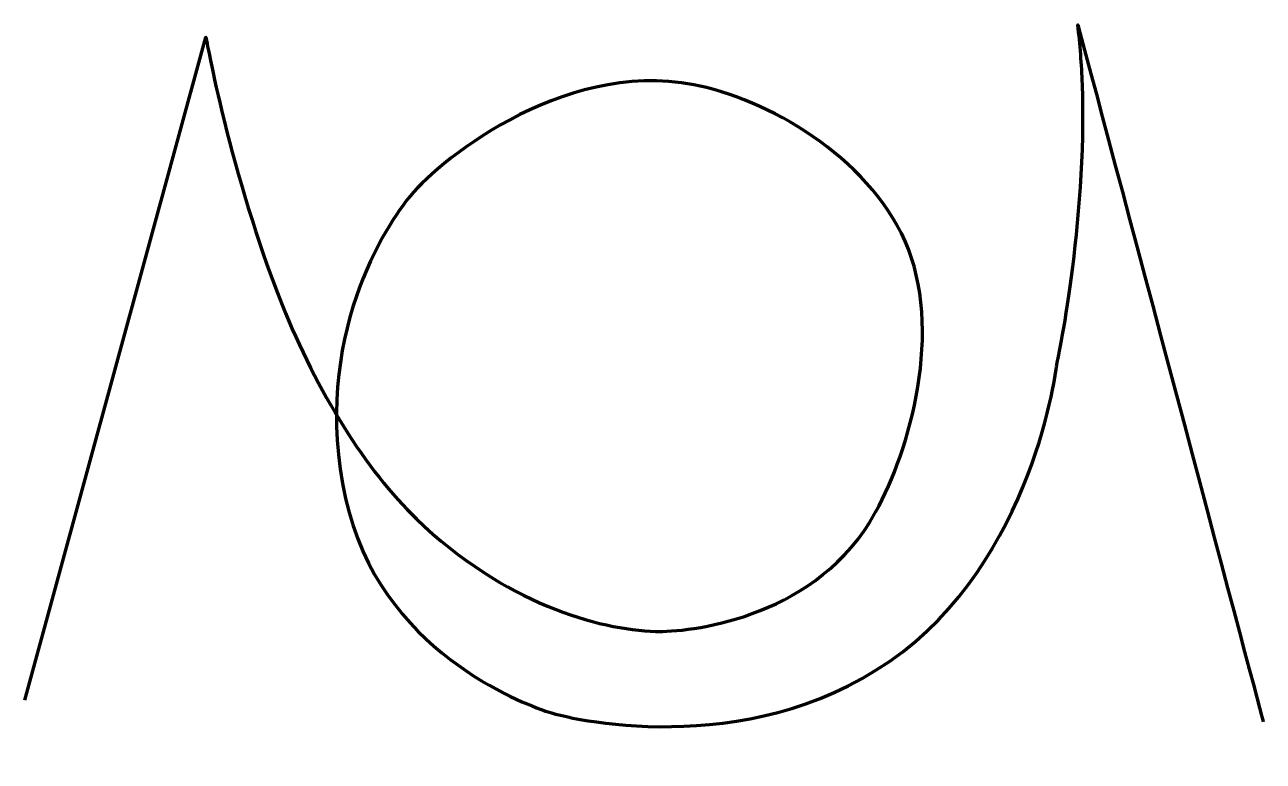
# Model space of a CAD drawing. Extents: x 1111 to 1939, y -1372 to -880.
import ezdxf

# ---------------------------------------------------------------- set-up
doc = ezdxf.new("R2010")
doc.units = 0
doc.header["$MEASUREMENT"] = 0
doc.layers.add('arania_exumai_path', color=7, linetype='Continuous', lineweight=0)

msp = doc.modelspace()

# ---------------------------------------------------------------- linework, layer by layer
at = {"layer": 'arania_exumai_path', "color": 7, "lineweight": 140}
msp.add_open_spline([(1110.71, -1331.26), (1110.71, -1331.26), (1231.76, -888.18), (1231.76, -888.18), (1231.76, -888.18), (1248.02, -979.93), (1282.79, -1067.26), (1305.71, -1124.81), (1339.14, -1178.1), (1372.5, -1210.2), (1431.15, -1266.64), (1494.19, -1284.2), (1532.42, -1285.37), (1554.05, -1286.03), (1635.14, -1277.45), (1675.63, -1212.31), (1697.19, -1177.62), (1724.15, -1097.69), (1703.32, -1035.34), (1683.77, -976.83), (1618.79, -935.12), (1566.44, -921.94), (1476.38, -899.26), (1389.75, -968.75), (1368.46, -994.31), (1353.29, -1012.53), (1301.5, -1088.99), (1325.12, -1196.49), (1347.67, -1299.08), (1444.33, -1333.37), (1458.84, -1338.64), (1473.34, -1343.92), (1592.03, -1372.14), (1688.82, -1305.41), (1785.61, -1238.69), (1800.64, -1107.08), (1800.64, -1107.08), (1800.64, -1107.08), (1821.01, -1013.1), (1817.66, -919.85), (1817.18, -906.46), (1816.21, -893.08), (1814.62, -880), (1839.28, -972.05), (1938.57, -1345.76), (1938.57, -1345.76)], degree=3, knots=[0, 0, 0, 0, 1, 1, 1, 2, 2, 2, 3, 3, 3, 4, 4, 4, 5, 5, 5, 6, 6, 6, 7, 7, 7, 8, 8, 8, 9, 9, 9, 10, 10, 10, 11, 11, 11, 12, 12, 12, 13, 13, 13, 14, 14, 14, 15, 15, 15, 15], dxfattribs=at)

doc.saveas('drawing.dxf')
